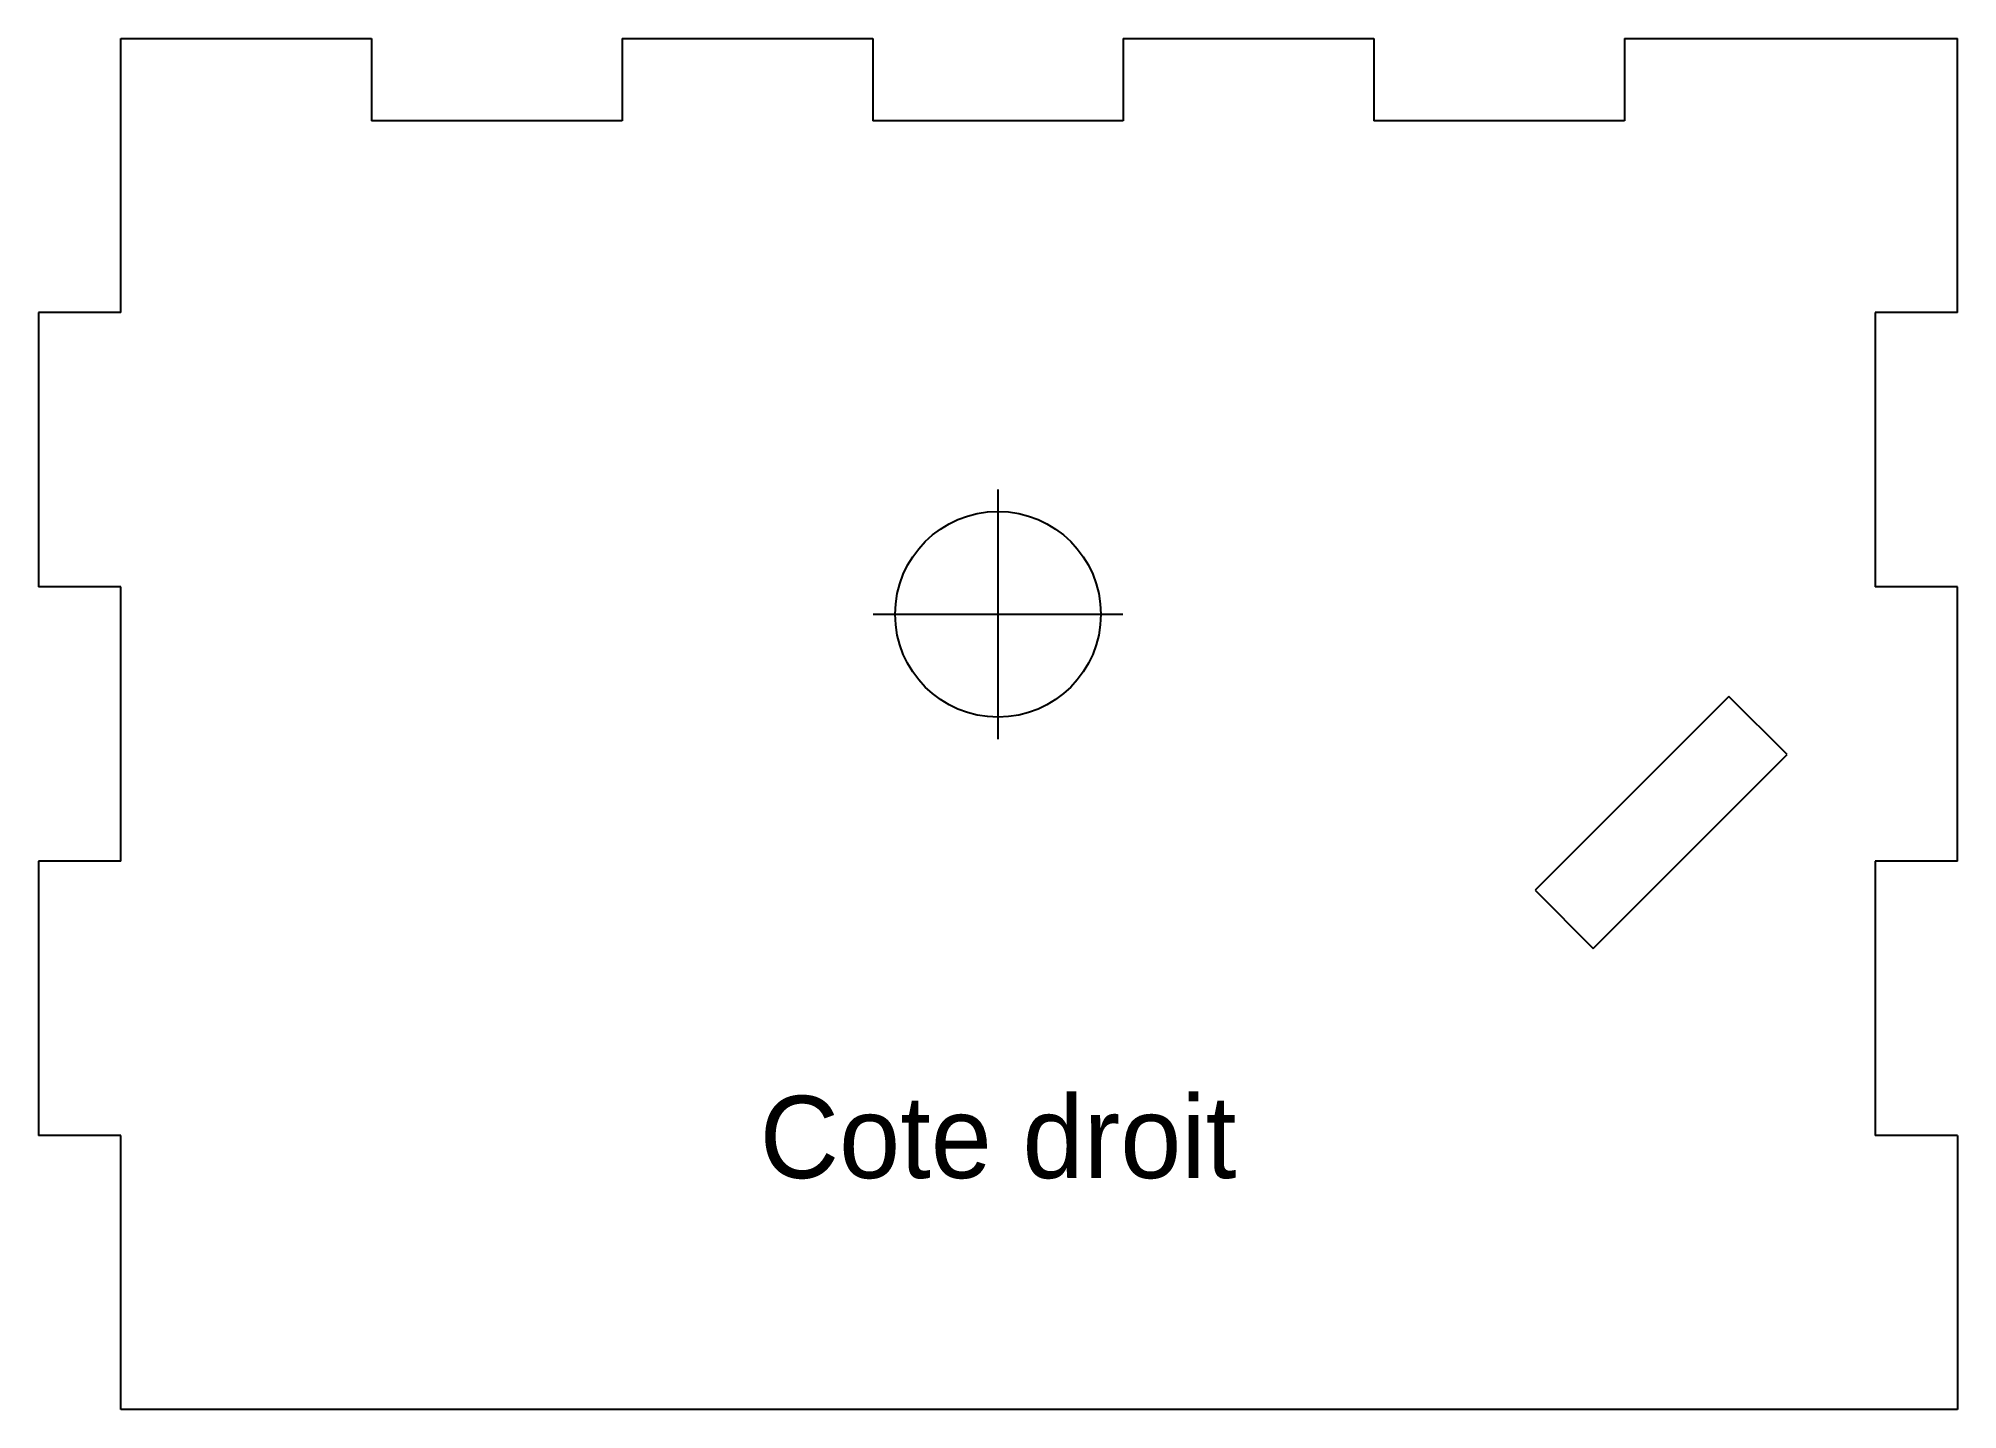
# Model space of a CAD drawing. Header units: millimetres. Extents: x 0 to 70, y 0 to 50.
import ezdxf
from ezdxf.enums import TextEntityAlignment as Align

# ---------------------------------------------------------------- set-up
doc = ezdxf.new("R2010")
doc.units = ezdxf.units.MM
doc.layers.add('COTE_DROIT', color=1, linetype='CONTINUOUS')
doc.layers.add('GRAVURE', color=2, linetype='CONTINUOUS')

msp = doc.modelspace()

# ---------------------------------------------------------------- linework, layer by layer
at = {"layer": 'COTE_DROIT'}
for p, q in [((3.01, 50), (12.153, 50)), ((3.01, 40), (3.01, 50)), ((12.153, 50), (12.153, 47)), ((21.296, 50), (21.296, 47)), ((21.296, 50), (30.439, 50)), ((30.439, 50), (30.439, 47)), ((39.581, 50), (39.581, 47)), ((39.581, 50), (48.724, 50)), ((48.724, 50), (48.724, 47)), ((57.867, 50), (57.867, 47)), ((57.867, 50), (70.01, 50)), ((70.02, 40), (70.01, 50)), ((21.296, 47), (12.153, 47)), ((39.581, 47), (30.439, 47)), ((57.867, 47), (48.724, 47)), ((0, 40), (0, 30)), ((3.01, 40), (0, 40)), ((70.02, 40), (67.01, 40)), ((67.01, 40), (67.01, 30)), ((3.01, 30), (0, 30)), ((3.01, 20), (3.01, 30)), ((70.02, 30), (67.01, 30)), ((70.02, 20), (70.02, 30)), ((61.674, 26.007), (54.603, 18.936)), ((63.796, 23.886), (61.674, 26.007)), ((56.724, 16.814), (63.796, 23.886)), ((0, 20), (0, 10)), ((3.01, 20), (0, 20)), ((70.02, 20), (67.01, 20)), ((67.01, 20), (67.01, 10)), ((54.603, 18.936), (56.724, 16.814)), ((3.01, 10), (0, 10)), ((3.01, 0), (3.01, 10)), ((70.02, 10), (67.01, 10)), ((70.02, 10), (70.02, 0)), ((70.02, 0), (3.01, 0))]:
    msp.add_line(p, q, dxfattribs=at)
msp.add_circle((35.01, 29), 3.75, dxfattribs=at)
at = {"layer": 'GRAVURE'}
for p, q in [((35.01, 24.45), (35.01, 33.55)), ((30.46, 29), (39.56, 29))]:
    msp.add_line(p, q, dxfattribs=at)

# ---------------------------------------------------------------- texts
msp.add_text('Cote droit', height=3, dxfattribs=at).set_placement((35.01, 10), align=Align.MIDDLE)

doc.saveas('drawing.dxf')
